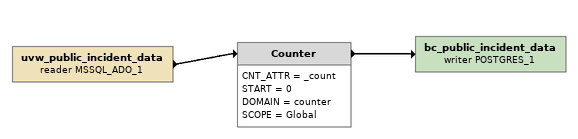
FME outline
uvw_public_incident_data (reader MSSQL_ADO_1)
    -> Counter
Counter
    CNT_ATTR = _count
    START = 0
    DOMAIN = counter
    SCOPE = Global
    -> bc_public_incident_data (writer POSTGRES_1)
bc_public_incident_data (writer POSTGRES_1)
